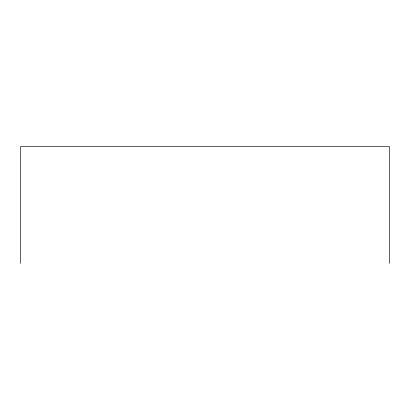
<?xml version="1.0" encoding="UTF-8"?>
<svg xmlns="http://www.w3.org/2000/svg" width="410" height="410" viewBox="0 0 410 410"><rect width="100%" height="100%" fill="white"/><g stroke="black" fill="none" stroke-linecap="round" stroke-linejoin="round"><path stroke-width="0.61" d="M389.5 263.425L389.5 146.575L20.5 146.575L20.5 263.425"/></g></svg>
